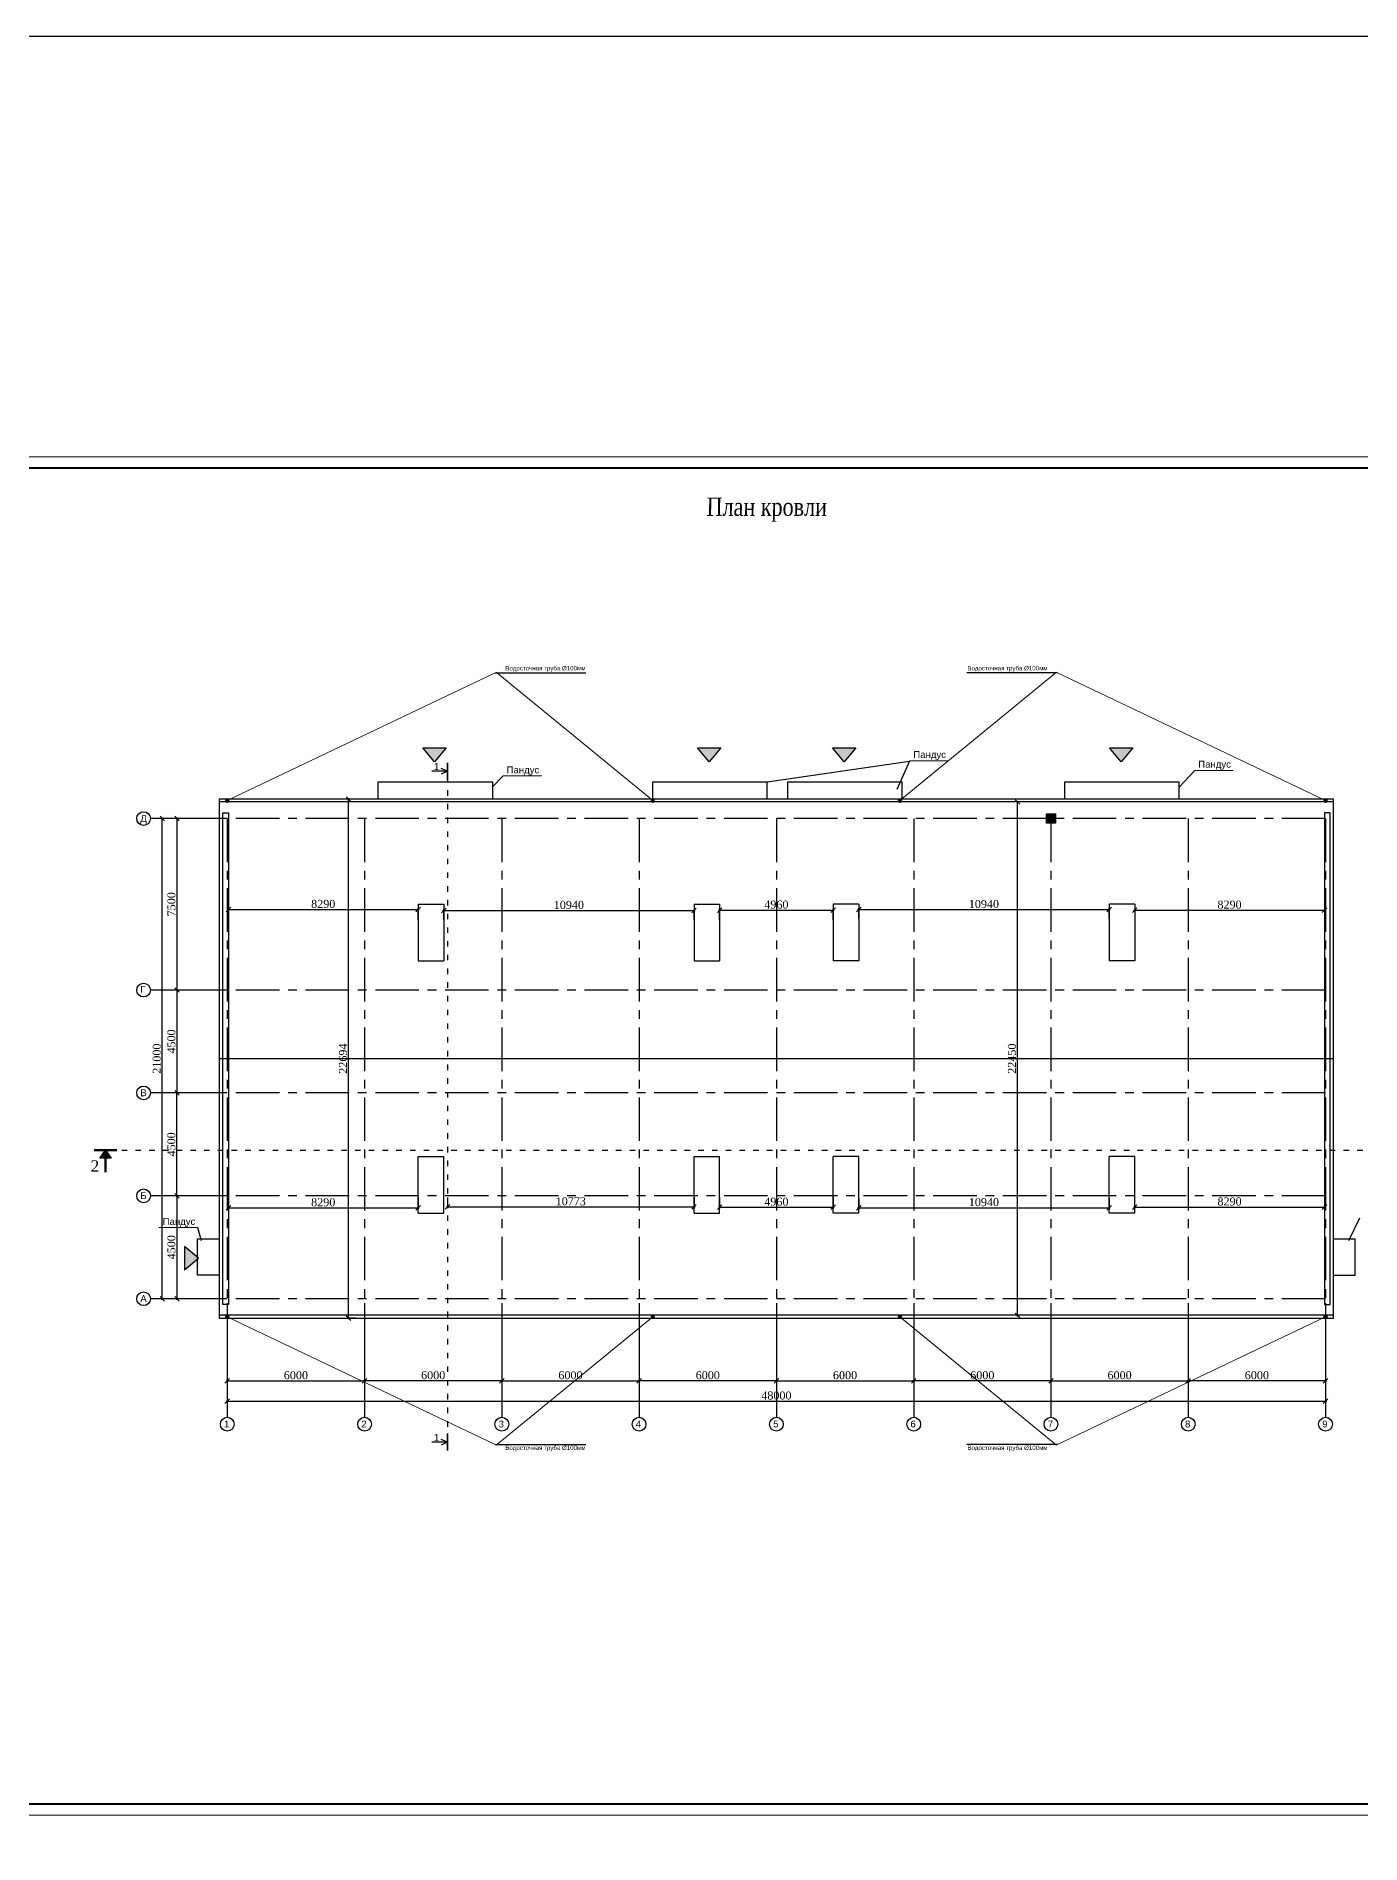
# Model space of a CAD drawing. Header units: millimetres. Extents: x 72928 to 1386960, y 320086 to 445536.
# Drawn here: x 213321 to 271216, y 366483 to 445536 of the extents above; entities that cross this region are included whole.
import ezdxf

# ---------------------------------------------------------------- set-up
doc = ezdxf.new("R2010")
doc.units = ezdxf.units.MM
doc.linetypes.add('ACAD_ISO03W100', pattern=[30, 12, -18])
doc.linetypes.add('CENTERX2', pattern=[101.6, 63.5, -12.7, 12.7, -12.7])
doc.layers.get('Defpoints').update_dxf_attribs({"color": 140})
doc.layers.add('ђЂЊЉЂ', color=7, linetype='Continuous')
doc.styles.add('Fayz', font='times.ttf', dxfattribs={"width": 0.8, "oblique": 1})
doc.styles.add('ira', font='arial.ttf', dxfattribs={"height": 3})
doc.styles.add('J~stule', font='dutch.ttf')
doc.dimstyles.new('J~style', dxfattribs={"dimscale": 100, "dimtxt": 3.5, "dimasz": 2, "dimexe": 0.55, "dimexo": 0.725, "dimtad": 1, "dimdec": 0, "dimdsep": 46, "dimtxsty": 'J~stule', "dimblk": 'OBLIQUE', "dimcen": 2, "dimdle": 0.5, "dimadec": 0, "dimazin": 0, "dimtfac": 1, "dimtdec": 0, "dimtmove": 0, "dimatfit": 3, "dimfxl": 1, "dimarcsym": 0})

# ---------------------------------------------------------------- blocks, each defined once
blk = doc.blocks.new('_Oblique')
at = {"color": 0, "linetype": 'ByBlock', "lineweight": -2}
blk.add_line((-0.5, -0.5), (0.5, 0.5), dxfattribs=at)
blk = doc.blocks.new('*D54')
at = {"color": 0, "lineweight": -2, "transparency": 16777216}
for p, q in [((221673, 386685), (221673, 385791)), ((269673, 386685), (269673, 385791)), ((221623, 385846), (269723, 385846))]:
    blk.add_line(p, q, dxfattribs=at)
at = {"layer": 'Defpoints', "color": 0, "transparency": 16777216}
for p in [(221673, 386758), (269673, 386758), (269673, 385846)]:
    blk.add_point(p, dxfattribs=at)
at = {"color": 0, "lineweight": -2, "transparency": 16777216, "xscale": 200, "yscale": 200, "zscale": 200, "rotation": 180}
blk.add_blockref('_Oblique', (221673, 385846), dxfattribs=at)
at = {"color": 0, "lineweight": -2, "transparency": 16777216, "xscale": 200, "yscale": 200, "zscale": 200}
blk.add_blockref('_Oblique', (269673, 385846), dxfattribs=at)
at = {"color": 0, "transparency": 16777216, "insert": (245673, 386087), "char_height": 350, "attachment_point": 5, "style": 'J~stule'}
blk.add_mtext('48000', dxfattribs=at)
blk = doc.blocks.new('*D212')
at = {"color": 0, "lineweight": -2, "transparency": 16777216}
for p, q in [((263673, 387555), (263673, 386680)), ((269723, 386735), (263623, 386735)), ((269673, 386836), (269673, 386680))]:
    blk.add_line(p, q, dxfattribs=at)
at = {"layer": 'Defpoints', "color": 0, "transparency": 16777216}
for p in [(263673, 387628), (263673, 386735), (269673, 386908)]:
    blk.add_point(p, dxfattribs=at)
at = {"color": 0, "lineweight": -2, "transparency": 16777216, "xscale": 200, "yscale": 200, "zscale": 200, "rotation": 180}
blk.add_blockref('_Oblique', (263673, 386735), dxfattribs=at)
at = {"color": 0, "lineweight": -2, "transparency": 16777216, "xscale": 200, "yscale": 200, "zscale": 200}
blk.add_blockref('_Oblique', (269673, 386735), dxfattribs=at)
at = {"color": 0, "transparency": 16777216, "insert": (266673, 386976), "char_height": 350, "attachment_point": 5, "style": 'J~stule'}
blk.add_mtext('6000', dxfattribs=at)
blk = doc.blocks.new('*D55')
at = {"color": 0, "lineweight": -2, "transparency": 16777216}
for p, q in [((257673, 388058), (257673, 386680)), ((263673, 388058), (263673, 386680)), ((257623, 386735), (263723, 386735))]:
    blk.add_line(p, q, dxfattribs=at)
at = {"layer": 'Defpoints', "color": 0, "transparency": 16777216}
for p in [(257673, 388131), (263673, 388131), (263673, 386735)]:
    blk.add_point(p, dxfattribs=at)
at = {"color": 0, "lineweight": -2, "transparency": 16777216, "xscale": 200, "yscale": 200, "zscale": 200, "rotation": 180}
blk.add_blockref('_Oblique', (257673, 386735), dxfattribs=at)
at = {"color": 0, "lineweight": -2, "transparency": 16777216, "xscale": 200, "yscale": 200, "zscale": 200}
blk.add_blockref('_Oblique', (263673, 386735), dxfattribs=at)
at = {"color": 0, "transparency": 16777216, "insert": (260673, 386976), "char_height": 350, "attachment_point": 5, "style": 'J~stule'}
blk.add_mtext('6000', dxfattribs=at)
blk = doc.blocks.new('*D56')
at = {"color": 0, "lineweight": -2, "transparency": 16777216}
for p, q in [((257723, 386735), (251623, 386735)), ((251673, 386836), (251673, 386680)), ((257673, 386836), (257673, 386680))]:
    blk.add_line(p, q, dxfattribs=at)
at = {"layer": 'Defpoints', "color": 0, "transparency": 16777216}
for p in [(251673, 386908), (251673, 386735), (257673, 386908)]:
    blk.add_point(p, dxfattribs=at)
at = {"color": 0, "lineweight": -2, "transparency": 16777216, "xscale": 200, "yscale": 200, "zscale": 200, "rotation": 180}
blk.add_blockref('_Oblique', (251673, 386735), dxfattribs=at)
at = {"color": 0, "lineweight": -2, "transparency": 16777216, "xscale": 200, "yscale": 200, "zscale": 200}
blk.add_blockref('_Oblique', (257673, 386735), dxfattribs=at)
at = {"color": 0, "transparency": 16777216, "insert": (254673, 386976), "char_height": 350, "attachment_point": 5, "style": 'J~stule'}
blk.add_mtext('6000', dxfattribs=at)
blk = doc.blocks.new('*D57')
at = {"color": 0, "lineweight": -2, "transparency": 16777216}
for p, q in [((245723, 386735), (239623, 386735)), ((239673, 386836), (239673, 386680)), ((245673, 386836), (245673, 386680))]:
    blk.add_line(p, q, dxfattribs=at)
at = {"layer": 'Defpoints', "color": 0, "transparency": 16777216}
for p in [(239673, 386908), (239673, 386735), (245673, 386908)]:
    blk.add_point(p, dxfattribs=at)
at = {"color": 0, "lineweight": -2, "transparency": 16777216, "xscale": 200, "yscale": 200, "zscale": 200, "rotation": 180}
blk.add_blockref('_Oblique', (239673, 386735), dxfattribs=at)
at = {"color": 0, "lineweight": -2, "transparency": 16777216, "xscale": 200, "yscale": 200, "zscale": 200}
blk.add_blockref('_Oblique', (245673, 386735), dxfattribs=at)
at = {"color": 0, "transparency": 16777216, "insert": (242673, 386976), "char_height": 350, "attachment_point": 5, "style": 'J~stule'}
blk.add_mtext('6000', dxfattribs=at)
blk = doc.blocks.new('*D58')
at = {"color": 0, "lineweight": -2, "transparency": 16777216}
for p, q in [((233673, 388843), (233673, 386680)), ((239673, 388843), (239673, 386680)), ((233623, 386735), (239723, 386735))]:
    blk.add_line(p, q, dxfattribs=at)
at = {"layer": 'Defpoints', "color": 0, "transparency": 16777216}
for p in [(233673, 388915), (239673, 388915), (239673, 386735)]:
    blk.add_point(p, dxfattribs=at)
at = {"color": 0, "lineweight": -2, "transparency": 16777216, "xscale": 200, "yscale": 200, "zscale": 200, "rotation": 180}
blk.add_blockref('_Oblique', (233673, 386735), dxfattribs=at)
at = {"color": 0, "lineweight": -2, "transparency": 16777216, "xscale": 200, "yscale": 200, "zscale": 200}
blk.add_blockref('_Oblique', (239673, 386735), dxfattribs=at)
at = {"color": 0, "transparency": 16777216, "insert": (236673, 386976), "char_height": 350, "attachment_point": 5, "style": 'J~stule'}
blk.add_mtext('6000', dxfattribs=at)
blk = doc.blocks.new('*D59')
at = {"color": 0, "lineweight": -2, "transparency": 16777216}
for p, q in [((233723, 386735), (227623, 386735)), ((227673, 386836), (227673, 386680)), ((233673, 386836), (233673, 386680))]:
    blk.add_line(p, q, dxfattribs=at)
at = {"layer": 'Defpoints', "color": 0, "transparency": 16777216}
for p in [(227673, 386908), (227673, 386735), (233673, 386908)]:
    blk.add_point(p, dxfattribs=at)
at = {"color": 0, "lineweight": -2, "transparency": 16777216, "xscale": 200, "yscale": 200, "zscale": 200, "rotation": 180}
blk.add_blockref('_Oblique', (227673, 386735), dxfattribs=at)
at = {"color": 0, "lineweight": -2, "transparency": 16777216, "xscale": 200, "yscale": 200, "zscale": 200}
blk.add_blockref('_Oblique', (233673, 386735), dxfattribs=at)
at = {"color": 0, "transparency": 16777216, "insert": (230673, 386976), "char_height": 350, "attachment_point": 5, "style": 'J~stule'}
blk.add_mtext('6000', dxfattribs=at)
blk = doc.blocks.new('*D60')
at = {"color": 0, "lineweight": -2, "transparency": 16777216}
for p, q in [((221673, 388843), (221673, 386680)), ((227673, 388843), (227673, 386680)), ((221623, 386735), (227723, 386735))]:
    blk.add_line(p, q, dxfattribs=at)
at = {"layer": 'Defpoints', "color": 0, "transparency": 16777216}
for p in [(221673, 388915), (227673, 388915), (227673, 386735)]:
    blk.add_point(p, dxfattribs=at)
at = {"color": 0, "lineweight": -2, "transparency": 16777216, "xscale": 200, "yscale": 200, "zscale": 200, "rotation": 180}
blk.add_blockref('_Oblique', (221673, 386735), dxfattribs=at)
at = {"color": 0, "lineweight": -2, "transparency": 16777216, "xscale": 200, "yscale": 200, "zscale": 200}
blk.add_blockref('_Oblique', (227673, 386735), dxfattribs=at)
at = {"color": 0, "transparency": 16777216, "insert": (224673, 386976), "char_height": 350, "attachment_point": 5, "style": 'J~stule'}
blk.add_mtext('6000', dxfattribs=at)
blk = doc.blocks.new('*D213')
at = {"color": 0, "lineweight": -2, "transparency": 16777216}
for p, q in [((219507, 411321), (218779, 411321)), ((218834, 390271), (218834, 411371)), ((220240, 390321), (218779, 390321))]:
    blk.add_line(p, q, dxfattribs=at)
at = {"layer": 'Defpoints', "color": 0, "transparency": 16777216}
for p in [(218834, 411321), (219579, 411321), (220312, 390321)]:
    blk.add_point(p, dxfattribs=at)
at = {"color": 0, "lineweight": -2, "transparency": 16777216, "xscale": 200, "yscale": 200, "zscale": 200}
for p, rotation in [((218834, 411321), 90), ((218834, 390321), 270)]:
    blk.add_blockref('_Oblique', p, dxfattribs=dict(at, rotation=rotation))
at = {"color": 0, "transparency": 16777216, "insert": (218592, 400821), "char_height": 350, "attachment_point": 5, "rotation": 90, "style": 'J~stule'}
blk.add_mtext('21000', dxfattribs=at)
blk = doc.blocks.new('*D61')
at = {"color": 0, "lineweight": -2, "transparency": 16777216}
for p, q in [((219507, 411321), (219419, 411321)), ((219474, 411371), (219474, 403771)), ((219750, 403821), (219419, 403821))]:
    blk.add_line(p, q, dxfattribs=at)
at = {"layer": 'Defpoints', "color": 0, "transparency": 16777216}
for p in [(219579, 411321), (219474, 403821), (219823, 403821)]:
    blk.add_point(p, dxfattribs=at)
at = {"color": 0, "lineweight": -2, "transparency": 16777216, "xscale": 200, "yscale": 200, "zscale": 200}
for p, rotation in [((219474, 411321), 90), ((219474, 403821), 270)]:
    blk.add_blockref('_Oblique', p, dxfattribs=dict(at, rotation=rotation))
at = {"color": 0, "transparency": 16777216, "insert": (219229, 407571), "char_height": 350, "attachment_point": 5, "rotation": 90, "style": 'J~stule'}
blk.add_mtext('7500', dxfattribs=at)
blk = doc.blocks.new('*D214')
at = {"color": 0, "lineweight": -2, "transparency": 16777216}
for p, q in [((219767, 394821), (219419, 394821)), ((219474, 394871), (219474, 390271)), ((220652, 390321), (219419, 390321))]:
    blk.add_line(p, q, dxfattribs=at)
at = {"layer": 'Defpoints', "color": 0, "transparency": 16777216}
for p in [(219840, 394821), (219474, 390321), (220724, 390321)]:
    blk.add_point(p, dxfattribs=at)
at = {"color": 0, "lineweight": -2, "transparency": 16777216, "xscale": 200, "yscale": 200, "zscale": 200}
for p, rotation in [((219474, 394821), 90), ((219474, 390321), 270)]:
    blk.add_blockref('_Oblique', p, dxfattribs=dict(at, rotation=rotation))
at = {"color": 0, "transparency": 16777216, "insert": (219229, 392571), "char_height": 350, "attachment_point": 5, "rotation": 90, "style": 'J~stule'}
blk.add_mtext('4500', dxfattribs=at)
blk = doc.blocks.new('*D215')
at = {"color": 0, "lineweight": -2, "transparency": 16777216}
for p, q in [((220891, 399321), (219419, 399321)), ((219474, 394771), (219474, 399371)), ((220891, 394821), (219419, 394821))]:
    blk.add_line(p, q, dxfattribs=at)
at = {"layer": 'Defpoints', "color": 0, "transparency": 16777216}
for p in [(219474, 399321), (220963, 399321), (220963, 394821)]:
    blk.add_point(p, dxfattribs=at)
at = {"color": 0, "lineweight": -2, "transparency": 16777216, "xscale": 200, "yscale": 200, "zscale": 200}
for p, rotation in [((219474, 399321), 90), ((219474, 394821), 270)]:
    blk.add_blockref('_Oblique', p, dxfattribs=dict(at, rotation=rotation))
at = {"color": 0, "transparency": 16777216, "insert": (219229, 397071), "char_height": 350, "attachment_point": 5, "rotation": 90, "style": 'J~stule'}
blk.add_mtext('4500', dxfattribs=at)
blk = doc.blocks.new('*D62')
at = {"color": 0, "lineweight": -2, "transparency": 16777216}
for p, q in [((219750, 403821), (219419, 403821)), ((219474, 403871), (219474, 399271)), ((219750, 399321), (219419, 399321))]:
    blk.add_line(p, q, dxfattribs=at)
at = {"layer": 'Defpoints', "color": 0, "transparency": 16777216}
for p in [(219823, 403821), (219474, 399321), (219823, 399321)]:
    blk.add_point(p, dxfattribs=at)
at = {"color": 0, "lineweight": -2, "transparency": 16777216, "xscale": 200, "yscale": 200, "zscale": 200}
for p, rotation in [((219474, 403821), 90), ((219474, 399321), 270)]:
    blk.add_blockref('_Oblique', p, dxfattribs=dict(at, rotation=rotation))
at = {"color": 0, "transparency": 16777216, "insert": (219229, 401571), "char_height": 350, "attachment_point": 5, "rotation": 90, "style": 'J~stule'}
blk.add_mtext('4500', dxfattribs=at)
blk = doc.blocks.new('*D63')
at = {"color": 0, "lineweight": -2, "transparency": 16777216}
for p, q in [((256347, 412046), (256159, 412046)), ((256214, 389546), (256214, 412096)), ((256347, 389596), (256159, 389596))]:
    blk.add_line(p, q, dxfattribs=at)
at = {"layer": 'Defpoints', "color": 0, "transparency": 16777216}
for p in [(256214, 412046), (256420, 412046), (256420, 389596)]:
    blk.add_point(p, dxfattribs=at)
at = {"color": 0, "lineweight": -2, "transparency": 16777216, "xscale": 200, "yscale": 200, "zscale": 200}
for p, rotation in [((256214, 412046), 90), ((256214, 389596), 270)]:
    blk.add_blockref('_Oblique', p, dxfattribs=dict(at, rotation=rotation))
at = {"color": 0, "transparency": 16777216, "insert": (255969, 400821), "char_height": 350, "attachment_point": 5, "rotation": 90, "style": 'J~stule'}
blk.add_mtext('22450', dxfattribs=at)
blk = doc.blocks.new('*D39')
at = {"color": 0, "lineweight": -2, "transparency": 16777216}
for p, q in [((245673, 388422), (245673, 386680)), ((251673, 388422), (251673, 386680)), ((245623, 386735), (251723, 386735))]:
    blk.add_line(p, q, dxfattribs=at)
at = {"layer": 'Defpoints', "color": 0, "transparency": 16777216}
for p in [(245673, 388495), (251673, 388495), (251673, 386735)]:
    blk.add_point(p, dxfattribs=at)
at = {"color": 0, "lineweight": -2, "transparency": 16777216, "xscale": 200, "yscale": 200, "zscale": 200, "rotation": 180}
blk.add_blockref('_Oblique', (245673, 386735), dxfattribs=at)
at = {"color": 0, "lineweight": -2, "transparency": 16777216, "xscale": 200, "yscale": 200, "zscale": 200}
blk.add_blockref('_Oblique', (251673, 386735), dxfattribs=at)
at = {"color": 0, "transparency": 16777216, "insert": (248673, 386976), "char_height": 350, "attachment_point": 5, "style": 'J~stule'}
blk.add_mtext('6000', dxfattribs=at)
blk = doc.blocks.new('*D40')
at = {"color": 0, "lineweight": -2, "transparency": 16777216}
for p, q in [((227277, 412168), (226919, 412168)), ((226974, 389424), (226974, 412218)), ((227277, 389474), (226919, 389474))]:
    blk.add_line(p, q, dxfattribs=at)
at = {"layer": 'Defpoints', "color": 0, "transparency": 16777216}
for p in [(226974, 412168), (227349, 412168), (227349, 389474)]:
    blk.add_point(p, dxfattribs=at)
at = {"color": 0, "lineweight": -2, "transparency": 16777216, "xscale": 200, "yscale": 200, "zscale": 200}
for p, rotation in [((226974, 412168), 90), ((226974, 389474), 270)]:
    blk.add_blockref('_Oblique', p, dxfattribs=dict(at, rotation=rotation))
at = {"color": 0, "transparency": 16777216, "insert": (226733, 400821), "char_height": 350, "attachment_point": 5, "rotation": 90, "style": 'J~stule'}
blk.add_mtext('22694', dxfattribs=at)
blk = doc.blocks.new('*D133')
at = {"color": 0, "lineweight": -2, "transparency": 16777216}
for p, q in [((231301, 394748), (231301, 394285)), ((242073, 394748), (242073, 394285)), ((231251, 394340), (242123, 394340))]:
    blk.add_line(p, q, dxfattribs=at)
at = {"layer": 'Defpoints', "color": 0, "transparency": 16777216}
for p in [(231301, 394821), (242073, 394821), (242073, 394340)]:
    blk.add_point(p, dxfattribs=at)
at = {"color": 0, "lineweight": -2, "transparency": 16777216, "xscale": 200, "yscale": 200, "zscale": 200, "rotation": 180}
blk.add_blockref('_Oblique', (231301, 394340), dxfattribs=at)
at = {"color": 0, "lineweight": -2, "transparency": 16777216, "xscale": 200, "yscale": 200, "zscale": 200}
blk.add_blockref('_Oblique', (242073, 394340), dxfattribs=at)
at = {"color": 0, "transparency": 16777216, "insert": (236687, 394582), "char_height": 350, "attachment_point": 5, "style": 'J~stule'}
blk.add_mtext('10773', dxfattribs=at)
blk = doc.blocks.new('*D134')
at = {"color": 0, "lineweight": -2, "transparency": 16777216}
for p, q in [((243193, 394748), (243193, 394269)), ((248153, 394748), (248153, 394269)), ((243143, 394324), (248203, 394324))]:
    blk.add_line(p, q, dxfattribs=at)
at = {"layer": 'Defpoints', "color": 0, "transparency": 16777216}
for p in [(243193, 394821), (248153, 394821), (248153, 394324)]:
    blk.add_point(p, dxfattribs=at)
at = {"color": 0, "lineweight": -2, "transparency": 16777216, "xscale": 200, "yscale": 200, "zscale": 200, "rotation": 180}
blk.add_blockref('_Oblique', (243193, 394324), dxfattribs=at)
at = {"color": 0, "lineweight": -2, "transparency": 16777216, "xscale": 200, "yscale": 200, "zscale": 200}
blk.add_blockref('_Oblique', (248153, 394324), dxfattribs=at)
at = {"color": 0, "transparency": 16777216, "insert": (245673, 394565), "char_height": 350, "attachment_point": 5, "style": 'J~stule'}
blk.add_mtext('4960', dxfattribs=at)
blk = doc.blocks.new('*D135')
at = {"color": 0, "lineweight": -2, "transparency": 16777216}
for p, q in [((249273, 394711), (249273, 394245)), ((260213, 394711), (260213, 394245)), ((249223, 394300), (260263, 394300))]:
    blk.add_line(p, q, dxfattribs=at)
at = {"layer": 'Defpoints', "color": 0, "transparency": 16777216}
for p in [(249273, 394783), (260213, 394783), (260213, 394300)]:
    blk.add_point(p, dxfattribs=at)
at = {"color": 0, "lineweight": -2, "transparency": 16777216, "xscale": 200, "yscale": 200, "zscale": 200, "rotation": 180}
blk.add_blockref('_Oblique', (249273, 394300), dxfattribs=at)
at = {"color": 0, "lineweight": -2, "transparency": 16777216, "xscale": 200, "yscale": 200, "zscale": 200}
blk.add_blockref('_Oblique', (260213, 394300), dxfattribs=at)
at = {"color": 0, "transparency": 16777216, "insert": (254743, 394542), "char_height": 350, "attachment_point": 5, "style": 'J~stule'}
blk.add_mtext('10940', dxfattribs=at)
blk = doc.blocks.new('*D136')
at = {"color": 0, "lineweight": -2, "transparency": 16777216}
for p, q in [((261283, 394330), (269673, 394330)), ((261333, 394373), (261333, 394385)), ((269623, 394373), (269623, 394385))]:
    blk.add_line(p, q, dxfattribs=at)
at = {"layer": 'Defpoints', "color": 0, "transparency": 16777216}
for p in [(261333, 394300), (269623, 394330), (269623, 394300)]:
    blk.add_point(p, dxfattribs=at)
at = {"color": 0, "lineweight": -2, "transparency": 16777216, "xscale": 200, "yscale": 200, "zscale": 200, "rotation": 180}
blk.add_blockref('_Oblique', (261333, 394330), dxfattribs=at)
at = {"color": 0, "lineweight": -2, "transparency": 16777216, "xscale": 200, "yscale": 200, "zscale": 200}
blk.add_blockref('_Oblique', (269623, 394330), dxfattribs=at)
at = {"color": 0, "transparency": 16777216, "insert": (265478, 394571), "char_height": 350, "attachment_point": 5, "style": 'J~stule'}
blk.add_mtext('8290', dxfattribs=at)
blk = doc.blocks.new('*D137')
at = {"color": 0, "lineweight": -2, "transparency": 16777216}
for p, q in [((221723, 394748), (221723, 394240)), ((230013, 394748), (230013, 394240)), ((221673, 394295), (230063, 394295))]:
    blk.add_line(p, q, dxfattribs=at)
at = {"layer": 'Defpoints', "color": 0, "transparency": 16777216}
for p in [(221723, 394821), (230013, 394821), (230013, 394295)]:
    blk.add_point(p, dxfattribs=at)
at = {"color": 0, "lineweight": -2, "transparency": 16777216, "xscale": 200, "yscale": 200, "zscale": 200, "rotation": 180}
blk.add_blockref('_Oblique', (221723, 394295), dxfattribs=at)
at = {"color": 0, "lineweight": -2, "transparency": 16777216, "xscale": 200, "yscale": 200, "zscale": 200}
blk.add_blockref('_Oblique', (230013, 394295), dxfattribs=at)
at = {"color": 0, "transparency": 16777216, "insert": (225868, 394536), "char_height": 350, "attachment_point": 5, "style": 'J~stule'}
blk.add_mtext('8290', dxfattribs=at)
blk = doc.blocks.new('*D138')
at = {"color": 0, "lineweight": -2, "transparency": 16777216}
for p, q in [((231083, 407301), (242123, 407301)), ((231133, 406893), (231133, 407356)), ((242073, 406893), (242073, 407356))]:
    blk.add_line(p, q, dxfattribs=at)
at = {"layer": 'Defpoints', "color": 0, "transparency": 16777216}
for p in [(242073, 407301), (231133, 406821), (242073, 406821)]:
    blk.add_point(p, dxfattribs=at)
at = {"color": 0, "lineweight": -2, "transparency": 16777216, "xscale": 200, "yscale": 200, "zscale": 200, "rotation": 180}
blk.add_blockref('_Oblique', (231133, 407301), dxfattribs=at)
at = {"color": 0, "lineweight": -2, "transparency": 16777216, "xscale": 200, "yscale": 200, "zscale": 200}
blk.add_blockref('_Oblique', (242073, 407301), dxfattribs=at)
at = {"color": 0, "transparency": 16777216, "insert": (236603, 407543), "char_height": 350, "attachment_point": 5, "style": 'J~stule'}
blk.add_mtext('10940', dxfattribs=at)
blk = doc.blocks.new('*D139')
at = {"color": 0, "lineweight": -2, "transparency": 16777216}
for p, q in [((243143, 407317), (248203, 407317)), ((243193, 406893), (243193, 407372)), ((248153, 406893), (248153, 407372))]:
    blk.add_line(p, q, dxfattribs=at)
at = {"layer": 'Defpoints', "color": 0, "transparency": 16777216}
for p in [(248153, 407317), (243193, 406821), (248153, 406821)]:
    blk.add_point(p, dxfattribs=at)
at = {"color": 0, "lineweight": -2, "transparency": 16777216, "xscale": 200, "yscale": 200, "zscale": 200, "rotation": 180}
blk.add_blockref('_Oblique', (243193, 407317), dxfattribs=at)
at = {"color": 0, "lineweight": -2, "transparency": 16777216, "xscale": 200, "yscale": 200, "zscale": 200}
blk.add_blockref('_Oblique', (248153, 407317), dxfattribs=at)
at = {"color": 0, "transparency": 16777216, "insert": (245673, 407558), "char_height": 350, "attachment_point": 5, "style": 'J~stule'}
blk.add_mtext('4960', dxfattribs=at)
blk = doc.blocks.new('*D140')
at = {"color": 0, "lineweight": -2, "transparency": 16777216}
for p, q in [((249223, 407341), (260263, 407341)), ((249273, 406930), (249273, 407396)), ((260213, 406930), (260213, 407396))]:
    blk.add_line(p, q, dxfattribs=at)
at = {"layer": 'Defpoints', "color": 0, "transparency": 16777216}
for p in [(260213, 407341), (249273, 406858), (260213, 406858)]:
    blk.add_point(p, dxfattribs=at)
at = {"color": 0, "lineweight": -2, "transparency": 16777216, "xscale": 200, "yscale": 200, "zscale": 200, "rotation": 180}
blk.add_blockref('_Oblique', (249273, 407341), dxfattribs=at)
at = {"color": 0, "lineweight": -2, "transparency": 16777216, "xscale": 200, "yscale": 200, "zscale": 200}
blk.add_blockref('_Oblique', (260213, 407341), dxfattribs=at)
at = {"color": 0, "transparency": 16777216, "insert": (254743, 407583), "char_height": 350, "attachment_point": 5, "style": 'J~stule'}
blk.add_mtext('10940', dxfattribs=at)
blk = doc.blocks.new('*D141')
at = {"color": 0, "lineweight": -2, "transparency": 16777216}
for p, q in [((261283, 407311), (269673, 407311)), ((261333, 407268), (261333, 407256)), ((269623, 407268), (269623, 407256))]:
    blk.add_line(p, q, dxfattribs=at)
at = {"layer": 'Defpoints', "color": 0, "transparency": 16777216}
for p in [(261333, 407341), (269623, 407341), (269623, 407311)]:
    blk.add_point(p, dxfattribs=at)
at = {"color": 0, "lineweight": -2, "transparency": 16777216, "xscale": 200, "yscale": 200, "zscale": 200, "rotation": 180}
blk.add_blockref('_Oblique', (261333, 407311), dxfattribs=at)
at = {"color": 0, "lineweight": -2, "transparency": 16777216, "xscale": 200, "yscale": 200, "zscale": 200}
blk.add_blockref('_Oblique', (269623, 407311), dxfattribs=at)
at = {"color": 0, "transparency": 16777216, "insert": (265478, 407552), "char_height": 350, "attachment_point": 5, "style": 'J~stule'}
blk.add_mtext('8290', dxfattribs=at)
blk = doc.blocks.new('*D142')
at = {"color": 0, "lineweight": -2, "transparency": 16777216}
for p, q in [((221673, 407346), (230063, 407346)), ((221723, 406893), (221723, 407401)), ((230013, 406893), (230013, 407401))]:
    blk.add_line(p, q, dxfattribs=at)
at = {"layer": 'Defpoints', "color": 0, "transparency": 16777216}
for p in [(230013, 407346), (221723, 406821), (230013, 406821)]:
    blk.add_point(p, dxfattribs=at)
at = {"color": 0, "lineweight": -2, "transparency": 16777216, "xscale": 200, "yscale": 200, "zscale": 200, "rotation": 180}
blk.add_blockref('_Oblique', (221723, 407346), dxfattribs=at)
at = {"color": 0, "lineweight": -2, "transparency": 16777216, "xscale": 200, "yscale": 200, "zscale": 200}
blk.add_blockref('_Oblique', (230013, 407346), dxfattribs=at)
at = {"color": 0, "transparency": 16777216, "insert": (225868, 407587), "char_height": 350, "attachment_point": 5, "style": 'J~stule'}
blk.add_mtext('8290', dxfattribs=at)

msp = doc.modelspace()

# ---------------------------------------------------------------- hatches: boundary and pattern name
h = msp.add_hatch(color=1)
h.dxf.hatch_style = 1
h.paths.add_polyline_path([(230224.5, 414414.3), (231244.5, 414414.3), (230734.5, 413794.3)])
h = msp.add_hatch(color=1)
h.dxf.hatch_style = 1
h.paths.add_polyline_path([(242224.5, 414414.3), (243244.5, 414414.3), (242734.5, 413794.3)])
h = msp.add_hatch(color=1)
h.dxf.hatch_style = 1
h.paths.add_polyline_path([(248124.5, 414414.3), (249144.5, 414414.3), (248634.5, 413794.3)])
h = msp.add_hatch(color=1)
h.dxf.hatch_style = 1
h.paths.add_polyline_path([(260224.5, 414414.3), (261244.5, 414414.3), (260734.5, 413794.3)])
h = msp.add_hatch(color=256)
h.dxf.hatch_style = 1
h.paths.add_polyline_path([(257873.2, 411120.5), (257473.2, 411120.5), (257473.2, 411520.5), (257873.2, 411520.5)])
h = msp.add_hatch(color=7)
h.dxf.hatch_style = 1
h.paths.add_polyline_path([(216355.5, 396820.1), (216105.5, 396470.1), (216605.5, 396470.1)])
h = msp.add_hatch(color=1)
h.dxf.hatch_style = 1
h.paths.add_polyline_path([(219801.6, 392606.7), (219801.6, 391586.7), (220421.6, 392096.7)])

# ---------------------------------------------------------------- linework, layer by layer
for p, q in [((233386.1, 417697.9), (237351.1, 417697.9)), ((257960.4, 417697.9), (253995.4, 417697.9)), ((231300.7, 413389), (231021.9, 413506.2)), ((245274.2, 412920.1), (251496.5, 413835.7)), ((251496.5, 413835.7), (250942.5, 412587.7)), ((253187.5, 413850.7), (251496.5, 413835.7)), ((228273.2, 412167.6), (228273.2, 412920.5)), ((228273.2, 412919.8), (233274.2, 412919.8)), ((231300.7, 413389), (230610.6, 413389)), ((231300.7, 413389), (231015, 413257)), ((233274.2, 412716.7), (233719.5, 413168.7)), ((233274.2, 412167.6), (233274.2, 412920.1)), ((235410.5, 413183.7), (233719.5, 413168.7)), ((240273.2, 412167.6), (240273.2, 412920.5)), ((240273.2, 412919.8), (245274.2, 412919.8)), ((245274.2, 412167.6), (245274.2, 412920.1)), ((246173.2, 412167.6), (246173.2, 412920.5)), ((246173.2, 412919.8), (251174.2, 412919.8)), ((251174.2, 412167.6), (251174.2, 412920.1)), ((258273.2, 412167.6), (258273.2, 412920.5)), ((258273.2, 412919.8), (263274.2, 412919.8)), ((263949.5, 413413.7), (263274.2, 412695.7)), ((263274.2, 412167.6), (263274.2, 412920.1)), ((265640.5, 413428.7), (263949.5, 413413.7)), ((221473.2, 411320.5), (218313.8, 411320.5)), ((221473.2, 403820.5), (218313.8, 403820.5)), ((221473.2, 399320.5), (218313.8, 399320.5)), ((221473.2, 394820.5), (218313.8, 394820.5)), ((271154.5, 393851.7), (270672.5, 392858.7)), ((220378.6, 393433.7), (218687.6, 393418.7)), ((220373.2, 391347.7), (220373.2, 392947.7)), ((220373.2, 392947.7), (221323.2, 392947.7)), ((220378.6, 393433.7), (220534.5, 392864.7)), ((270023.2, 392947.7), (270715.7, 392947.7)), ((270023.2, 392947.7), (270715.7, 392947.7)), ((270715.7, 392947.7), (270973.2, 392947.7)), ((270715.7, 392947.7), (270973.2, 392947.7)), ((270973.2, 391347.7), (270973.2, 392947.7)), ((221323.2, 391347.7), (220373.2, 391347.7)), ((270023.2, 391347.7), (270973.2, 391347.7)), ((221473.2, 390320.5), (218313.8, 390320.5)), ((221673.2, 390120.5), (221673.2, 385135.1)), ((227673.2, 390120.5), (227673.2, 385135.1)), ((233673.2, 390120.5), (233673.2, 385135.1)), ((239673.2, 390120.5), (239673.2, 385135.1)), ((245673.2, 390120.5), (245673.2, 385135.1)), ((251673.2, 390120.5), (251673.2, 385135.1)), ((257673.2, 390120.5), (257673.2, 385135.1)), ((263673.2, 390120.5), (263673.2, 385135.1)), ((269673.2, 390120.5), (269673.2, 385135.1)), ((231300.7, 384050.9), (230610.6, 384050.9)), ((231300.7, 384050.9), (231015, 383918.8)), ((231300.7, 384050.9), (231021.9, 384168)), ((233386.1, 383943.2), (237351.1, 383943.2)), ((257960.4, 383943.2), (253995.4, 383943.2))]:
    msp.add_line(p, q)
at = {"color": 1, "linetype": 'ACAD_ISO03W100', "ltscale": 20}
for p, q in [((231300.7, 413760.8), (231300.7, 384422.6)), ((215860.3, 396820.1), (273934.2, 396820.1))]:
    msp.add_line(p, q, dxfattribs=at)
at = {"lineweight": 35}
for p, q in [((231300.7, 413017.3), (231300.7, 413760.8)), ((231300.7, 383679.1), (231300.7, 384422.6))]:
    msp.add_line(p, q, dxfattribs=at)
at = {"lineweight": 30}
for p, q in [((221323.2, 412167.6), (221323.2, 389473.5)), ((270023.2, 412167.6), (221323.2, 412167.6)), ((270023.2, 412045.6), (221323.2, 412045.6)), ((270023.2, 389473.5), (270023.2, 412167.6)), ((230013.2, 407580.6), (230013.2, 405103.6)), ((230013.2, 407580.6), (231133.2, 407580.6)), ((231133.2, 407580.6), (231133.2, 405103.6)), ((242073.2, 407580.6), (242073.2, 405103.6)), ((242073.2, 407580.6), (243193.2, 407580.6)), ((243193.2, 407580.6), (243193.2, 405103.6)), ((248153.2, 407580.6), (248153.2, 405103.6)), ((249273.2, 407580.6), (248153.2, 407580.6)), ((249273.2, 407580.6), (249273.2, 405103.6)), ((260213.2, 407580.6), (260213.2, 405103.6)), ((261333.2, 407580.6), (260213.2, 407580.6)), ((261333.2, 407580.6), (261333.2, 405103.6)), ((230013.2, 405103.6), (231133.2, 405103.6)), ((242073.2, 405103.6), (243193.2, 405103.6)), ((249273.2, 405103.6), (248153.2, 405103.6)), ((261333.2, 405103.6), (260213.2, 405103.6)), ((221323.2, 400820.5), (270023.2, 400820.5)), ((230013.2, 394060.5), (230013.2, 396537.5)), ((230013.2, 396537.5), (231133.2, 396537.5)), ((231133.2, 394060.5), (231133.2, 396537.5)), ((242073.2, 394060.5), (242073.2, 396537.5)), ((242073.2, 396537.5), (243193.2, 396537.5)), ((243193.2, 394060.5), (243193.2, 396537.5)), ((248153.2, 394060.5), (248153.2, 396537.5)), ((249273.2, 396537.5), (248153.2, 396537.5)), ((249273.2, 394060.5), (249273.2, 396537.5)), ((260213.2, 394060.5), (260213.2, 396537.5)), ((261333.2, 396537.5), (260213.2, 396537.5)), ((261333.2, 394060.5), (261333.2, 396537.5)), ((230013.2, 394060.5), (231133.2, 394060.5)), ((242073.2, 394060.5), (243193.2, 394060.5)), ((249273.2, 394060.5), (248153.2, 394060.5)), ((261333.2, 394060.5), (260213.2, 394060.5)), ((270023.2, 389595.5), (221323.2, 389595.5)), ((221323.2, 389473.5), (270023.2, 389473.5))]:
    msp.add_line(p, q, dxfattribs=at)
at = {"color": 253, "linetype": 'CENTERX2', "ltscale": 30}
for p, q in [((269673.2, 411320.5), (219664, 411320.5)), ((221673.2, 411320.5), (221673.2, 385135.1)), ((227673.2, 411320.5), (227673.2, 385135.1)), ((233673.2, 411320.5), (233673.2, 385135.1)), ((239673.2, 411320.5), (239673.2, 385135.1)), ((245673.2, 411320.5), (245673.2, 385135.1)), ((251673.2, 411320.5), (251673.2, 385135.1)), ((257673.2, 411320.5), (257673.2, 385135.1)), ((263673.2, 411320.5), (263673.2, 385135.1)), ((269673.2, 411320.5), (269673.2, 385135.1)), ((269673.2, 403820.5), (219664, 403820.5)), ((269673.2, 399320.5), (219664, 399320.5)), ((269673.2, 394820.5), (219664, 394820.5)), ((269673.2, 390320.5), (219313.8, 390320.5))]:
    msp.add_line(p, q, dxfattribs=at)
at = {"lineweight": 50}
for p, q in [((216850.8, 396820.1), (215860.3, 396820.1)), ((216355.5, 396470.1), (216355.5, 395859.8))]:
    msp.add_line(p, q, dxfattribs=at)
at = {"color": 18, "true_color": 0x000000}
msp.add_line((245673.2, 389595.5), (243193.2, 389595.5), dxfattribs=at)
at = {"color": 1}
msp.add_lwpolyline([(72928.2, 445536.1), (621892.2, 445536.1), (621892.2, 320086.1), (72928.2, 320086.1)], close=True, dxfattribs=at)
at = {"lineweight": 20}
msp.add_lwpolyline([(195250.2, 367737.1), (299350.2, 367737.1), (299350.2, 427137.1), (195250.2, 427137.1)], close=True, dxfattribs=at)
at = {"lineweight": 40}
msp.add_lwpolyline([(197250.2, 368237.1), (298850.2, 368237.1), (298850.2, 426637.1), (197250.2, 426637.1)], close=True, dxfattribs=at)
at = {"lineweight": 20}
for points in [[(221673.2, 412107.1), (233386.1, 417697.9)], [(240273.2, 412107.1), (233426, 417728.4)], [(251073.2, 412107.1), (257920.4, 417728.4)], [(269673.2, 412107.1), (257960.4, 417697.9)], [(221673.2, 389534), (233386.1, 383943.2)], [(240273.2, 389534), (233426, 383912.7)], [(251073.2, 389534), (257920.4, 383912.7)], [(269673.2, 389534), (257960.4, 383943.2)]]:
    msp.add_lwpolyline(points, dxfattribs=at)
for points in [[(230224.5, 414414.3), (231244.5, 414414.3), (230734.5, 413794.3), (230734.5, 413794.3)], [(242224.5, 414414.3), (243244.5, 414414.3), (242734.5, 413794.3), (242734.5, 413794.3)], [(248124.5, 414414.3), (249144.5, 414414.3), (248634.5, 413794.3), (248634.5, 413794.3)], [(260224.5, 414414.3), (261244.5, 414414.3), (260734.5, 413794.3), (260734.5, 413794.3)], [(257873.2, 411120.5), (257473.2, 411120.5), (257473.2, 411520.5), (257873.2, 411520.5)], [(219801.6, 392606.7), (219801.6, 391586.7), (220421.6, 392096.7), (220421.6, 392096.7)]]:
    msp.add_lwpolyline(points, close=True)
at = {"lineweight": 30}
for points in [[(221723.2, 390073.5), (221473.2, 390073.5), (221473.2, 411567.6), (221723.2, 411567.6)], [(269623.2, 390073.5), (269873.2, 390073.5), (269873.2, 411567.6), (269623.2, 411567.6)]]:
    msp.add_lwpolyline(points, close=True, dxfattribs=at)
msp.add_lwpolyline([(216105.5, 396470.1), (216355.5, 396820.1), (216605.5, 396470.1), (216105.5, 396470.1)])
at = {"lineweight": 50}
for centre in [(221673.2, 412107.1), (240273.2, 412107.1), (251073.2, 412107.1), (269673.2, 412107.1), (221673.2, 389534), (240273.2, 389534), (251073.2, 389534), (269673.2, 389534)]:
    msp.add_circle(centre, 50, dxfattribs=at)
for centre in [(218013.8, 411320.5), (218013.8, 403820.5), (218013.8, 399320.5), (218013.8, 394820.5), (218013.8, 390320.5), (221673.2, 384835.1), (227673.2, 384835.1), (233673.2, 384835.1), (239673.2, 384835.1), (245673.2, 384835.1), (251673.2, 384835.1), (257673.2, 384835.1), (263673.2, 384835.1), (269673.2, 384835.1)]:
    msp.add_circle(centre, 300)

# ---------------------------------------------------------------- texts
at = {"lineweight": 20, "style": 'ira'}
for p in [(251657.5, 413968.7), (233880.5, 413301.7), (264110.5, 413546.7), (218848.6, 393551.7)]:
    msp.add_text('Пандус', height=300, dxfattribs=at).set_placement(p)
at = {"lineweight": 20, "attachment_point": 1}
for s, insert, char_height, style in [('План кровли', (242616.9, 425357.6), 800, 'Fayz'), ('Водосточная труба %%C100мм', (233823.1, 417990), 192, 'ira')]:
    msp.add_mtext(s, dxfattribs=dict(at, insert=insert, char_height=char_height, style=style))
at = {"lineweight": 20, "char_height": 192, "style": 'ira'}
for insert, attachment_point, rotation in [((257523.3, 417990), 3, 359.999997), ((233823.1, 383651.1), 7, 0.000003), ((257523.3, 383651.1), 9, 0.000006)]:
    msp.add_mtext('Водосточная труба %%C100мм', dxfattribs=dict(at, insert=insert, attachment_point=attachment_point, rotation=rotation))
at = {"insert": (215700.1, 396375.3), "char_height": 500, "attachment_point": 1, "style": 'J~stule'}
msp.add_mtext_dynamic_manual_height_columns('2', width=785.766, gutter_width=3676.1, heights=[0], dxfattribs=at)
at = {"layer": 'ђЂЊЉЂ', "color": 7, "style": 'ira'}
for s, p in [('1', (230704.3, 413445.8)), ('Д', (217873.2, 411177.9)), ('Г', (217873.2, 403703.1)), ('B', (217873.2, 399177.9)), ('Б', (217873.2, 394677.9)), ('A', (217873.2, 390177.9)), ('1', (221532.6, 384692.5)), ('2', (227532.6, 384692.5)), ('3', (233532.6, 384692.5)), ('4', (239532.6, 384692.5)), ('5', (245532.6, 384692.5)), ('6', (251532.6, 384692.5)), ('7', (257532.6, 384692.5)), ('8', (263532.6, 384692.5)), ('9', (269532.6, 384692.5)), ('1', (230704.3, 384107.6))]:
    msp.add_text(s, height=300, dxfattribs=at).set_placement(p)

# ---------------------------------------------------------------- dimensions: what is measured, and where the dimension line sits
for base, p1, p2, picture, middle in [((226974.5, 412167.6), (227349.5, 389473.5), (227349.5, 412167.6), '*D40', (226733.5, 400820.5)), ((256213.6, 412045.6), (256419.8, 389595.5), (256419.8, 412045.6), '*D63', (255968.8, 400820.5)), ((218834.1, 411320.5), (220312.5, 390320.5), (219579, 411320.5), '*D213', (218591.8, 400820.5)), ((219474.2, 403820.5), (219579, 411320.5), (219822.9, 403820.5), '*D61', (219229.4, 407570.5)), ((219474.2, 399320.5), (219822.9, 403820.5), (219822.9, 399320.5), '*D62', (219229.4, 401570.5)), ((219474.2, 399320.5), (220963.5, 394820.5), (220963.5, 399320.5), '*D215', (219229.4, 397070.5)), ((219474.2, 390320.5), (219839.8, 394820.5), (220724.4, 390320.5), '*D214', (219229.4, 392570.5))]:
    dim = msp.add_linear_dim(base=base, p1=p1, p2=p2, angle=90, dimstyle='J~style')
    dim.commit()
    dim.dimension.update_dxf_attribs({"geometry": picture, "text_midpoint": middle})
for base, p1, p2, picture, middle in [((230013.2, 407346), (221723.2, 406820.6), (230013.2, 406820.6), '*D142', (225868.2, 407587.2)), ((242073.2, 407301), (231133.2, 406820.6), (242073.2, 406820.6), '*D138', (236603.2, 407543.2)), ((248153.2, 407317), (243193.2, 406820.6), (248153.2, 406820.6), '*D139', (245673.2, 407558)), ((260213.2, 407341), (249273.2, 406858), (260213.2, 406858), '*D140', (254743.2, 407583.2)), ((269623.2, 407311), (261333.2, 407341), (269623.2, 407341), '*D141', (265478.2, 407552.2)), ((230013.2, 394295.1), (221723.2, 394820.5), (230013.2, 394820.5), '*D137', (225868.2, 394536.4)), ((242073.2128, 394340.1092), (231300.6899, 394820.5135), (242073.2128, 394820.5135), '*D133', (236686.9514, 394582.3422)), ((248153.2, 394324.1), (243193.2, 394820.5), (248153.2, 394820.5), '*D134', (245673.2, 394565.1)), ((260213.2, 394300.1), (249273.2, 394783.1), (260213.2, 394783.1), '*D135', (254743.2, 394542.3)), ((269623.2, 394330.1), (261333.2, 394300.1), (269623.2, 394300.1), '*D136', (265478.2, 394571.4)), ((227673.2, 386734.7), (221673.2, 388915.1), (227673.2, 388915.1), '*D60', (224673.2, 386975.7)), ((239673.2, 386734.7), (233673.2, 388915.1), (239673.2, 388915.1), '*D58', (236673.2, 386975.7)), ((251673.2, 386734.7), (245673.2, 388494.5), (251673.2, 388494.5), '*D39', (248673.2, 386975.7)), ((263673.2, 386734.7), (257673.2, 388130.9), (263673.2, 388130.9), '*D55', (260673.2, 386975.7)), ((263673.2, 386734.7), (269673.2, 386908.5), (263673.2, 387627.8), '*D212', (266673.2, 386975.7)), ((227673.2, 386734.7), (233673.2, 386908.5), (227673.2, 386908.5), '*D59', (230673.2, 386975.7)), ((239673.2, 386734.7), (245673.2, 386908.5), (239673.2, 386908.5), '*D57', (242673.2, 386975.7)), ((251673.2, 386734.7), (257673.2, 386908.5), (251673.2, 386908.5), '*D56', (254673.2, 386975.7))]:
    dim = msp.add_linear_dim(base=base, p1=p1, p2=p2, dimstyle='J~style')
    dim.commit()
    dim.dimension.update_dxf_attribs({"geometry": picture, "text_midpoint": middle})
dim = msp.add_linear_dim(base=(269673.2, 385846.1), p1=(221673.2, 386757.8), p2=(269673.2, 386757.8), dimstyle='J~style')
dim.commit()
dim.dimension.update_dxf_attribs({"geometry": '*D54', "text_midpoint": (245673.2, 385846.1), "dimtype": 160})

doc.saveas('drawing.dxf')
